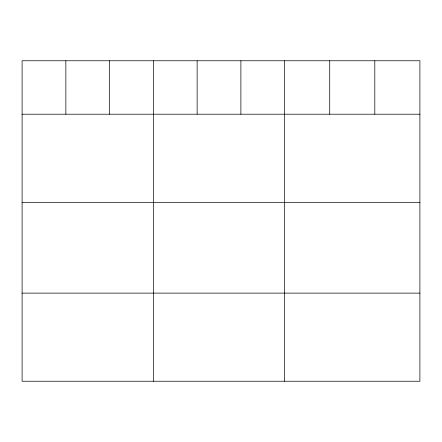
<?xml version="1.0" encoding="UTF-8"?>
<svg xmlns="http://www.w3.org/2000/svg" width="442" height="442" viewBox="0 0 442 442"><rect width="100%" height="100%" fill="white"/><g stroke="black" fill="none" stroke-linecap="round" stroke-linejoin="round"><path stroke-width="0.66" d="M419.9 114.207L419.9 381.242L22.1 381.242L22.1 60.758L419.9 60.758L419.9 114.207L22.1 114.207M22.1 202.331L419.9 202.331M22.1 293.118L419.9 293.118M374.816 60.758L374.816 114.207M329.732 60.758L329.732 114.207M284.648 60.758L284.648 381.242M240.89 60.758L240.89 114.207M197.132 60.758L197.132 114.207M153.374 60.758L153.374 381.242M109.616 60.758L109.616 114.207M65.858 60.758L65.858 114.207"/></g></svg>
